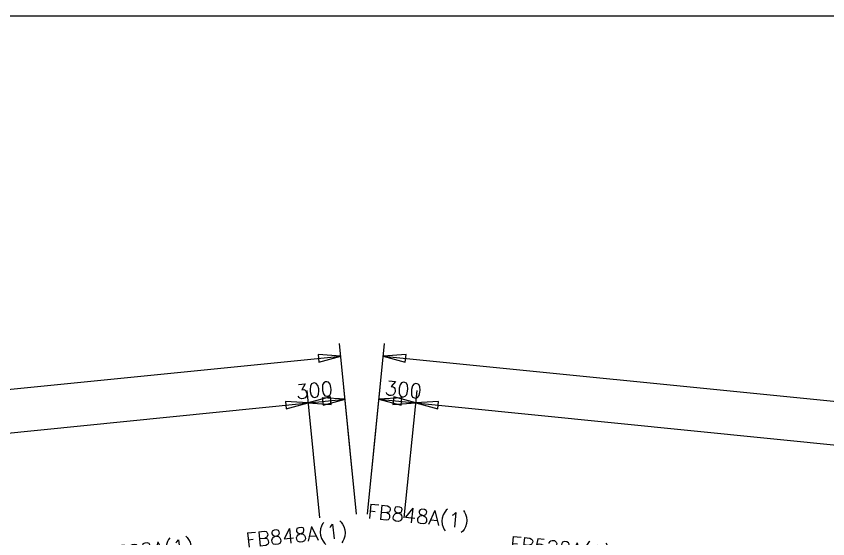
# Model space of a CAD drawing. Header units: millimetres. Extents: x 0 to 28190, y 0 to 19934.
# Drawn here: x 11374 to 17965, y 15694 to 19934 of the extents above; entities that cross this region are included whole.
import ezdxf

# ---------------------------------------------------------------- set-up
doc = ezdxf.new("R2010")
doc.units = ezdxf.units.MM
doc.header["$MEASUREMENT"] = 0
doc.linetypes.add('CONTIN', pattern=[0])
doc.layers.get('0').update_dxf_attribs({"linetype": 'CONTIN'})
for name, color, linetype in [('11', 7, 'CONTIN'), ('12', 6, 'CONTIN'), ('2', 6, 'CONTIN'), ('22', 7, 'CONTIN'), ('3', 7, 'CONTIN')]:
    doc.layers.add(name, color=color, linetype=linetype)
doc.styles.add('SIMPLEX', font='SIMPLEX')

# ---------------------------------------------------------------- blocks, each defined once
blk = doc.blocks.new('ARROWF')
for p, q in [((0, 0), (-182.8, 30.5)), ((-182.8, 30.5), (-182.8, -30.5)), ((-182.8, -30.5), (0, 0))]:
    blk.add_line(p, q)

msp = doc.modelspace()

# ---------------------------------------------------------------- linework, layer by layer
at = {"layer": '12'}
for p, q in [((13839.7, 15863.4), (13736.2, 16898.2)), ((14138.3, 15893.3), (14034.8, 16928)), ((14227.1, 15893.3), (14330.6, 16928)), ((14525.6, 15863.4), (14629.1, 16898.2))]:
    msp.add_line(p, q, dxfattribs=at)
at = {"layer": '2'}
for p, q in [((14103.3, 16243.1), (13999.8, 17277.9)), ((14262.1, 16243.1), (14365.6, 17277.9)), ((2775, 16052.6), (14010, 17176.1)), ((14355.4, 17176.1), (25590.4, 16052.6)), ((2810, 15702.7), (14045, 16826.2)), ((14320.4, 16826.2), (25555.4, 15702.7))]:
    msp.add_line(p, q, dxfattribs=at)
at = {"layer": '22'}
msp.add_line((28189.6, 19934), (0, 19934), dxfattribs=at)

# ---------------------------------------------------------------- block references
at = {"layer": '2'}
for p, rotation in [((14010, 17176.1), 5.71059464), ((14355.4, 17176.1), 174.289398), ((13746.4, 16796.4), 5.71059464), ((13746.4, 16796.4), 185.7106019999999), ((14045, 16826.2), 5.71059464), ((14320.4, 16826.2), 174.289398), ((14618.9, 16796.4), 354.2894053000002), ((14618.9, 16796.4), 174.289398)]:
    msp.add_blockref('ARROWF', p, dxfattribs=dict(at, rotation=rotation))

# ---------------------------------------------------------------- texts
at = {"layer": '11', "style": 'SIMPLEX'}
for rotation, p in [(5.71059, (13652.3, 16826.2)), (354.28941, (14363.2, 16861.2))]:
    msp.add_text('300', height=117.2, rotation=rotation, dxfattribs=at).set_placement(p)
at = {"layer": '3', "style": 'SIMPLEX'}
for s, rotation, p in [('FB848A(1)', 354.28941, (14223.1, 15860.3)), ('FB848A(1)', 5.71059, (13245.3, 15623.5)), ('FB528A(1)', 5.71059, (11995, 15498.5)), ('FB528A(1)', 354.28941, (15379.2, 15597.6))]:
    msp.add_text(s, height=117.2, rotation=rotation, dxfattribs=at).set_placement(p)

doc.saveas('drawing.dxf')
